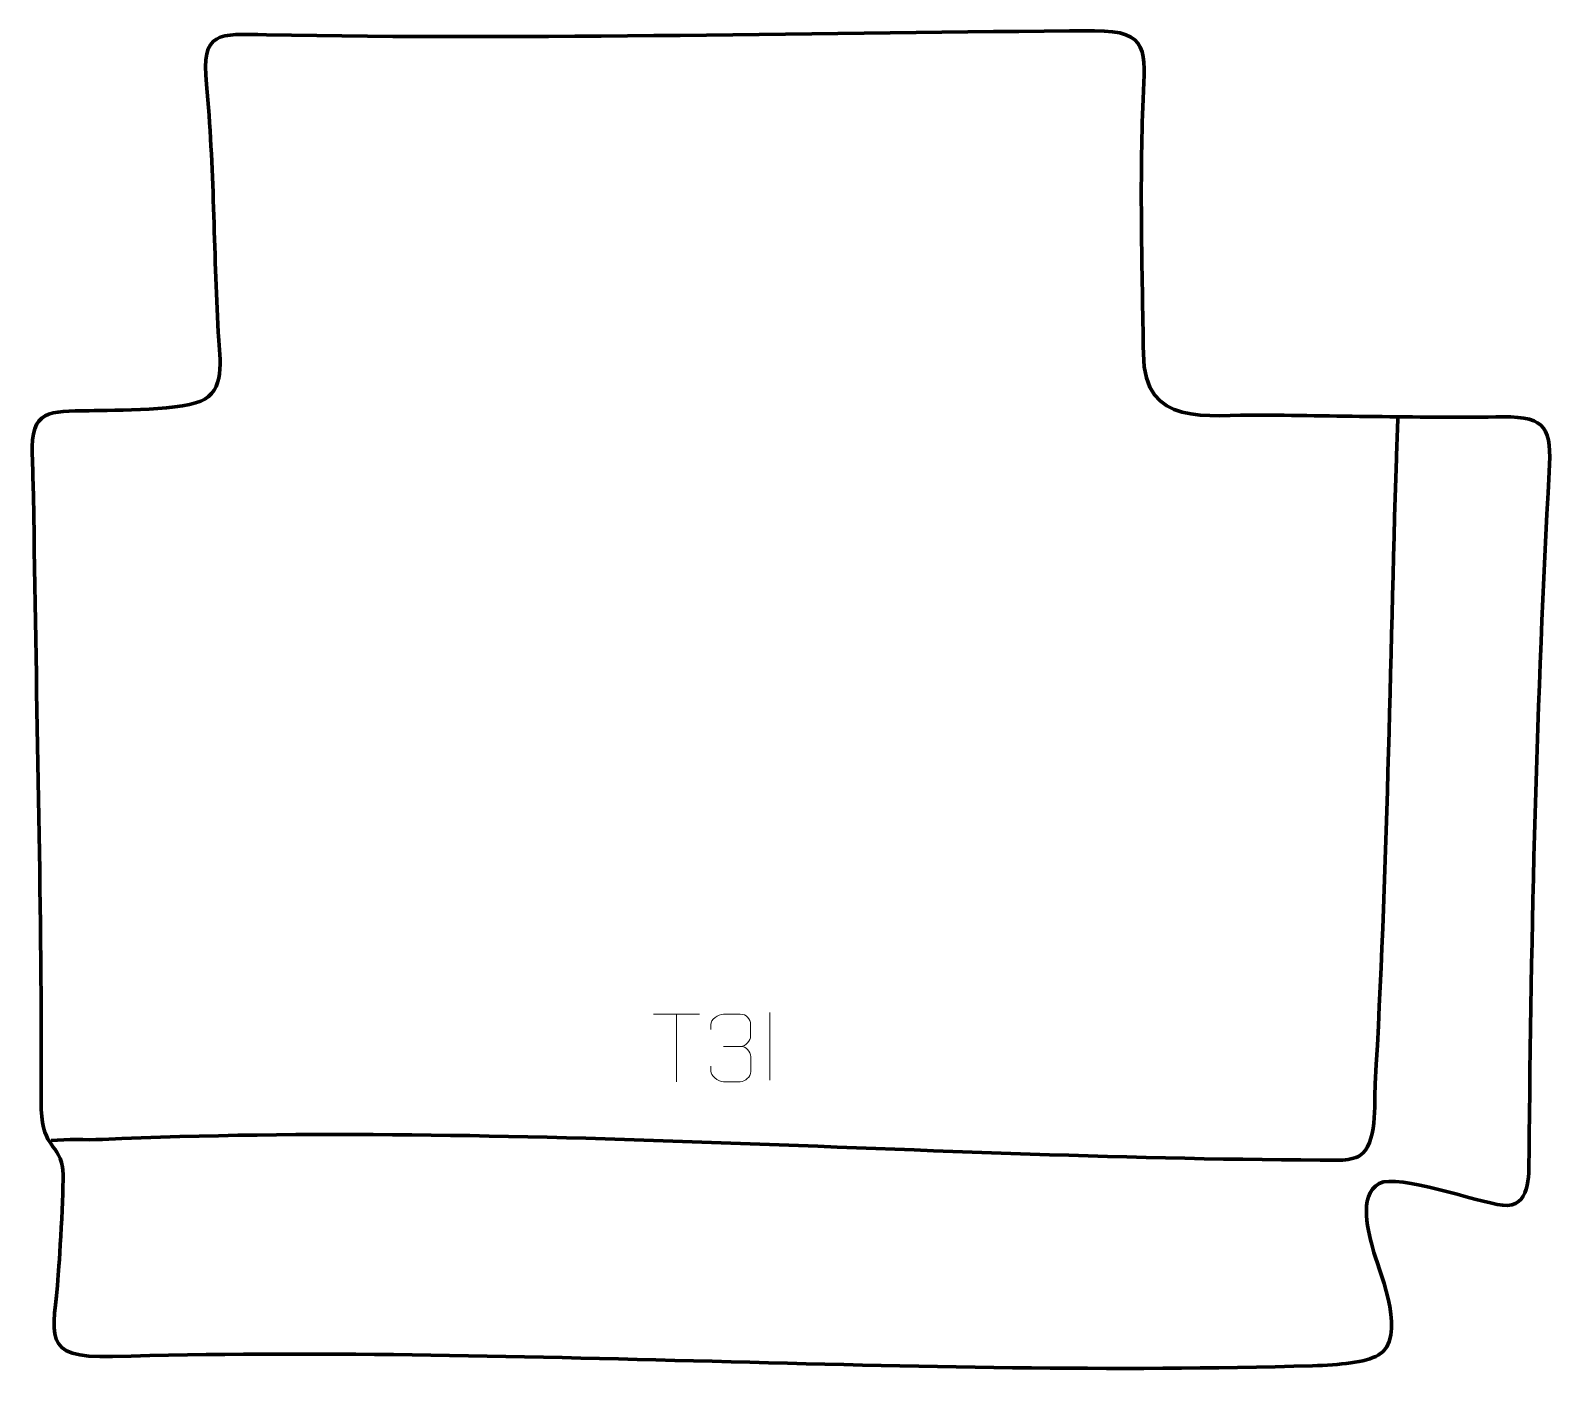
# Model space of a CAD drawing. Header units: millimetres. Extents: x -585 to -23, y 176 to 674.
import ezdxf

# ---------------------------------------------------------------- set-up
doc = ezdxf.new("R2010")
doc.units = ezdxf.units.MM
doc.header["$MEASUREMENT"] = 0
doc.layers.add('layer 2', color=7, linetype='Continuous')
doc.layers.add('layer 3', color=7, linetype='Continuous')

msp = doc.modelspace()

# ---------------------------------------------------------------- linework, layer by layer
at = {"layer": 'layer 2', "color": 142, "lineweight": 158}
msp.add_open_spline([(-577.1795, 263.3011), (-570.9968, 263.9895), (-564.7078, 263.4527), (-558.1969, 263.7506), (-558.1969, 263.7506), (-405.722, 270.5), (-253.3899, 256.2838), (-100.991, 256.1029), (-100.991, 256.1029), (-97.9059, 256.0992), (-95.2208, 256.7031), (-93.534, 257.7354), (-93.534, 257.7354), (-86.9471, 261.7669), (-88.2043, 276.9601), (-87.778, 284.2513), (-87.778, 284.2513), (-83.3173, 360.5495), (-82.2931, 438.864), (-79.9702, 515.3969), (-79.9702, 515.3969), (-79.9502, 516.0568), (-79.9275, 516.7158), (-79.9023, 517.3755), (-79.9023, 517.3755), (-79.722, 521.8687), (-79.5418, 526.3618), (-79.3615, 530.855)], degree=3, knots=[0, 0, 0, 0, 0.125, 0.125, 0.125, 0.125, 0.25, 0.25, 0.25, 0.25, 0.375, 0.375, 0.375, 0.375, 0.5, 0.5, 0.5, 0.5, 0.625, 0.625, 0.625, 0.625, 0.75, 0.75, 0.75, 0.75, 1, 1, 1, 1], dxfattribs=at)
at = {"layer": 'layer 3', "color": 242, "lineweight": 158}
msp.add_open_spline([(-519.779, 653.7635), (-521.7128, 673.6932), (-515.5101, 672.4021), (-497.5338, 672.056), (-497.5338, 672.056), (-399.6329, 670.1712), (-289.9636, 672.9644), (-191.504, 673.547), (-191.504, 673.547), (-171.049, 673.668), (-172.8491, 665.6971), (-173.5947, 648.2946), (-173.5947, 648.2946), (-174.8901, 618.0567), (-173.8832, 584.5851), (-173.4633, 554.1112), (-173.4633, 554.1112), (-173.0849, 526.6368), (-150.1327, 531.7228), (-129.8672, 531.5205), (-129.8672, 531.5205), (-100.0611, 531.2155), (-70.2643, 530.4586), (-40.4605, 530.825), (-40.4605, 530.825), (-24.3497, 531.0231), (-22.5891, 526.2633), (-23.4674, 510.5645), (-23.4674, 510.5645), (-28.1295, 427.2229), (-30.181, 341.2077), (-30.9331, 257.583), (-30.9331, 257.583), (-31.0014, 249.9936), (-30.4583, 238.5537), (-40.6346, 239.3896), (-40.6346, 239.3896), (-50.5191, 240.744), (-78.9714, 250.9814), (-86.338, 247.5103), (-86.338, 247.5103), (-94.3005, 242.6603), (-90.199, 229.1972), (-88.2496, 221.9802), (-88.2496, 221.9802), (-85.5189, 212.9054), (-75.9268, 190.3482), (-86.6735, 184.0117), (-86.6735, 184.0117), (-91.2684, 181.3025), (-101.0821, 180.3774), (-110.9166, 180.0859), (-110.9166, 180.0859), (-258.6299, 175.7084), (-407.0926, 187.6941), (-554.4875, 183.4879), (-554.4875, 183.4879), (-581.7026, 182.6757), (-576.1292, 191.4542), (-574.5389, 213.6983), (-574.5389, 213.6983), (-574.098, 220.0419), (-572.1548, 249.25), (-573.0056, 253.5101), (-573.0056, 253.5101), (-574.9713, 263.3534), (-580.9771, 260.4137), (-580.8915, 277.8947), (-580.8915, 277.8947), (-580.5496, 347.6814), (-582.6006, 418.2564), (-583.4998, 488.1175), (-583.4998, 488.1175), (-583.6257, 497.8979), (-583.8338, 507.1804), (-584.212, 516.9595), (-584.212, 516.9595), (-584.8513, 533.489), (-577.7529, 532.9744), (-563.1879, 533.1268), (-563.1879, 533.1268), (-554.0106, 533.2578), (-527.3402, 533.2078), (-520.3302, 537.3621), (-520.3302, 537.3621), (-512.5812, 541.9544), (-515.0082, 554.2561), (-515.4399, 562.1759), (-515.4399, 562.1759), (-517.102, 592.6682), (-516.8982, 623.4051), (-519.779, 653.7635)], degree=3, knots=[0, 0, 0, 0, 0.04166667, 0.04166667, 0.04166667, 0.04166667, 0.08333333, 0.08333333, 0.08333333, 0.08333333, 0.125, 0.125, 0.125, 0.125, 0.16666667, 0.16666667, 0.16666667, 0.16666667, 0.20833333, 0.20833333, 0.20833333, 0.20833333, 0.25, 0.25, 0.25, 0.25, 0.29166667, 0.29166667, 0.29166667, 0.29166667, 0.33333333, 0.33333333, 0.33333333, 0.33333333, 0.375, 0.375, 0.375, 0.375, 0.41666667, 0.41666667, 0.41666667, 0.41666667, 0.45833333, 0.45833333, 0.45833333, 0.45833333, 0.5, 0.5, 0.5, 0.5, 0.54166667, 0.54166667, 0.54166667, 0.54166667, 0.58333333, 0.58333333, 0.58333333, 0.58333333, 0.625, 0.625, 0.625, 0.625, 0.66666667, 0.66666667, 0.66666667, 0.66666667, 0.70833333, 0.70833333, 0.70833333, 0.70833333, 0.75, 0.75, 0.75, 0.75, 0.79166667, 0.79166667, 0.79166667, 0.79166667, 0.83333333, 0.83333333, 0.83333333, 0.83333333, 0.875, 0.875, 0.875, 0.875, 0.91666667, 0.91666667, 0.91666667, 0.91666667, 1, 1, 1, 1], dxfattribs=at)
at = {"layer": 'layer 3', "color": 250, "lineweight": 9}
for points in [[(-354.5084, 310.0225), (-354.5084, 310.0225), (-337.5212, 310.0225), (-337.5212, 310.0225)], [(-346.0146, 285.0925), (-346.0146, 285.0925), (-346.0146, 310.046), (-346.0146, 310.046)], [(-311.5715, 310.6036), (-311.5715, 310.6036), (-311.5715, 285.6295), (-311.5715, 285.6295)], [(-328.6697, 298.1165), (-328.6697, 298.1165), (-322.4733, 298.1165), (-322.4733, 298.1165)]]:
    msp.add_open_spline(points, degree=3, dxfattribs=at)
msp.add_open_spline([(-333.3794, 304.3617), (-333.3794, 304.3617), (-333.3794, 306.2189), (-333.3794, 306.2189), (-333.3794, 306.2189), (-333.3937, 307.9608), (-330.7292, 310.0789), (-328.6701, 310.0562), (-328.6701, 310.0562), (-326.606, 310.0562), (-324.542, 310.0562), (-322.4783, 310.0562), (-322.4783, 310.0562), (-320.2838, 310.065), (-318.6855, 308.2182), (-318.6411, 306.3061), (-318.6411, 306.3061), (-318.6415, 304.871), (-318.6415, 303.4359), (-318.6411, 302.0004), (-318.6411, 302.0004), (-318.6897, 300.3469), (-320.2923, 298.1169), (-322.4906, 298.1269), (-322.4906, 298.1269), (-320.2869, 298.1157), (-318.6789, 296.3125), (-318.6249, 294.253), (-318.6249, 294.253), (-318.6253, 292.4683), (-318.6253, 290.6836), (-318.6249, 288.8985), (-318.6249, 288.8985), (-318.6148, 286.8371), (-320.6697, 285.074), (-322.4906, 285.0821), (-322.4906, 285.0821), (-324.5559, 285.0824), (-326.6211, 285.0824), (-328.6867, 285.0821), (-328.6867, 285.0821), (-330.8553, 285.0936), (-333.3863, 287.4938), (-333.4049, 288.9556), (-333.4049, 288.9556), (-333.4049, 288.9556), (-333.4049, 290.8642), (-333.4049, 290.8642)], degree=3, knots=[0, 0, 0, 0, 0.07692308, 0.07692308, 0.07692308, 0.07692308, 0.15384615, 0.15384615, 0.15384615, 0.15384615, 0.23076923, 0.23076923, 0.23076923, 0.23076923, 0.30769231, 0.30769231, 0.30769231, 0.30769231, 0.38461538, 0.38461538, 0.38461538, 0.38461538, 0.46153846, 0.46153846, 0.46153846, 0.46153846, 0.53846154, 0.53846154, 0.53846154, 0.53846154, 0.61538462, 0.61538462, 0.61538462, 0.61538462, 0.69230769, 0.69230769, 0.69230769, 0.69230769, 0.76923077, 0.76923077, 0.76923077, 0.76923077, 0.84615385, 0.84615385, 0.84615385, 0.84615385, 1, 1, 1, 1], dxfattribs=at)

doc.saveas('drawing.dxf')
